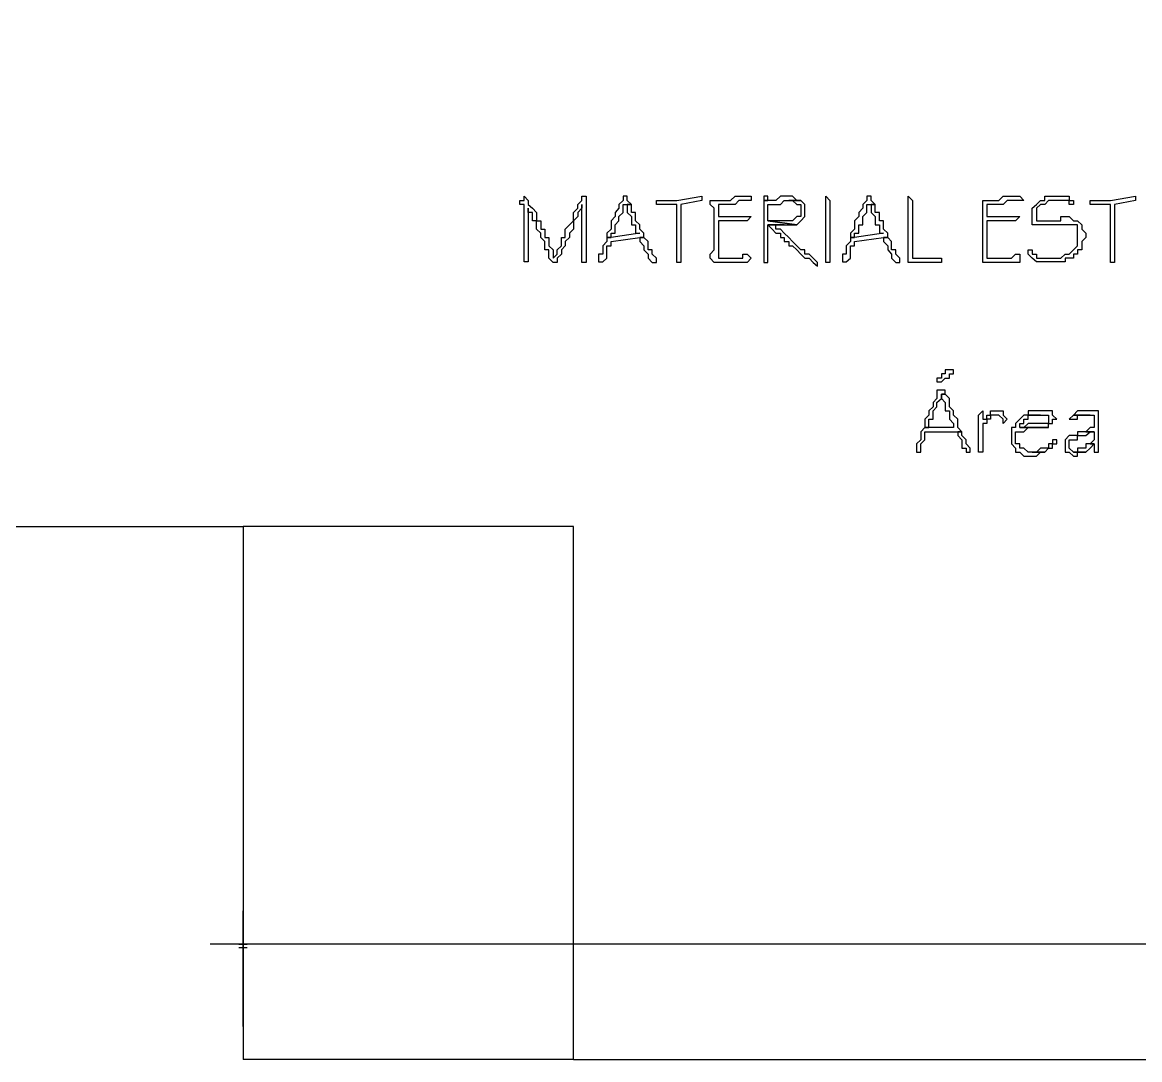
# Model space of a CAD drawing. Header units: millimetres. Extents: x -518.8 to -461.2, y 3.5 to 44.2.
# Drawn here: x -496.894 to -495.172, y 22.796 to 24.395 of the extents above; entities that cross this region are included whole.
import ezdxf

# ---------------------------------------------------------------- set-up
doc = ezdxf.new("R2010")
doc.units = ezdxf.units.MM
doc.header["$MEASUREMENT"] = 0
for name, color, linetype in [('10', 10, 'Continuous'), ('16', 16, 'Continuous'), ('5', 5, 'Continuous'), ('6', 6, 'Continuous'), ('MYSOLIDS', 7, 'Continuous')]:
    doc.layers.add(name, color=color, linetype=linetype)

msp = doc.modelspace()

# ---------------------------------------------------------------- linework, layer by layer
at = {"layer": '10'}
for points in [[(-496.0444, 22.7962), (-493.5677, 22.7962), (-493.5677, 24.3947)], [(-496.0444, 22.7962), (-496.5534, 22.7962)]]:
    msp.add_lwpolyline(points, dxfattribs=at)
at = {"layer": '16'}
for points in [[(-496.5534, 22.8473), (-496.5534, 23.0255)], [(-493.5166, 22.9744), (-496.6045, 22.9744)], [(-496.5602, 22.9744), (-496.5534, 22.9744)], [(-496.5534, 22.9812), (-496.5534, 22.9744), (-496.5534, 22.9812)], [(-496.5534, 22.9744), (-496.5474, 22.9744)], [(-496.5474, 22.9684), (-496.5534, 22.9684), (-496.5534, 22.9684), (-496.5534, 22.9684), (-496.5534, 22.9684), (-496.5602, 22.9684)]]:
    msp.add_lwpolyline(points, dxfattribs=at)
at = {"layer": '5'}
for points in [[(-496.9925, 23.618), (-496.5534, 23.618)], [(-496.5534, 23.618), (-496.5534, 22.7962)]]:
    msp.add_lwpolyline(points, dxfattribs=at)
at = {"layer": '6'}
for points in [[(-496.0444, 23.618), (-496.5534, 23.618)], [(-496.0444, 22.7962), (-496.0444, 23.618)]]:
    msp.add_lwpolyline(points, dxfattribs=at)
at = {"layer": 'MYSOLIDS'}
for points in [[(-496.1143, 24.1082), (-496.1143, 24.1082), (-496.1143, 24.1015), (-496.1143, 24.0954), (-496.1143, 24.0887), (-496.1143, 24.0887), (-496.1143, 24.0827), (-496.1143, 24.0827), (-496.1143, 24.0759), (-496.1143, 24.0699), (-496.1143, 24.0631), (-496.1143, 24.0631), (-496.1143, 24.0571), (-496.1143, 24.0571), (-496.1143, 24.0503), (-496.1143, 24.0443), (-496.1143, 24.0375), (-496.1143, 24.0375), (-496.1143, 24.0315), (-496.1143, 24.0255), (-496.1143, 24.0255), (-496.1143, 24.0255), (-496.1203, 24.0255), (-496.1203, 24.0255), (-496.1203, 24.0255), (-496.1203, 24.0255), (-496.1203, 24.0315), (-496.1203, 24.0315), (-496.1203, 24.0315), (-496.1203, 24.0315), (-496.1203, 24.0375), (-496.1203, 24.0375), (-496.1203, 24.0443), (-496.1203, 24.0503), (-496.1203, 24.0571), (-496.1203, 24.0571), (-496.1203, 24.0631), (-496.1203, 24.0699), (-496.1203, 24.0759), (-496.1203, 24.0827), (-496.1203, 24.0827), (-496.1203, 24.0887), (-496.1203, 24.0954), (-496.1203, 24.0954), (-496.1203, 24.1015), (-496.1203, 24.1082), (-496.1203, 24.1142), (-496.1203, 24.1142), (-496.1271, 24.1142), (-496.1271, 24.1203), (-496.1271, 24.1203), (-496.1203, 24.1203), (-496.1203, 24.1203), (-496.1203, 24.127), (-496.1203, 24.127), (-496.1143, 24.1203), (-496.1143, 24.1203), (-496.1143, 24.1142), (-496.1075, 24.1082), (-496.1075, 24.1082), (-496.1075, 24.1082), (-496.1015, 24.1015), (-496.1015, 24.1015), (-496.1015, 24.0954), (-496.1015, 24.0887), (-496.0948, 24.0887), (-496.0948, 24.0827), (-496.0948, 24.0759), (-496.0887, 24.0759), (-496.0887, 24.0699), (-496.0887, 24.0631), (-496.0827, 24.0631), (-496.0827, 24.0571), (-496.0827, 24.0503), (-496.0827, 24.0503), (-496.076, 24.0443), (-496.076, 24.0375), (-496.076, 24.0315), (-496.076, 24.0315), (-496.0699, 24.0375), (-496.0699, 24.0375), (-496.0699, 24.0443), (-496.0699, 24.0443), (-496.0632, 24.0503), (-496.0632, 24.0503), (-496.0632, 24.0571), (-496.0632, 24.0631), (-496.0572, 24.0631), (-496.0572, 24.0699), (-496.0572, 24.0759), (-496.0504, 24.0827), (-496.0504, 24.0827), (-496.0444, 24.0887), (-496.0444, 24.0954), (-496.0444, 24.1015), (-496.0376, 24.1082), (-496.0376, 24.1082), (-496.0376, 24.1142), (-496.0376, 24.1142), (-496.0316, 24.1203), (-496.0316, 24.1203), (-496.0316, 24.1203), (-496.0316, 24.127), (-496.0316, 24.127), (-496.0248, 24.127), (-496.0248, 24.127), (-496.0248, 24.1203), (-496.0248, 24.1203), (-496.0248, 24.0315), (-496.0248, 24.0248), (-496.0248, 24.0248), (-496.0248, 24.0248), (-496.0248, 24.0248), (-496.0316, 24.0248), (-496.0316, 24.0248), (-496.0316, 24.0315), (-496.0316, 24.0315), (-496.0316, 24.1142), (-496.0316, 24.1082), (-496.0376, 24.1015), (-496.0376, 24.0954), (-496.0444, 24.0887), (-496.0444, 24.0827), (-496.0444, 24.0759), (-496.0504, 24.0699), (-496.0504, 24.0699), (-496.0504, 24.0631), (-496.0572, 24.0571), (-496.0572, 24.0571), (-496.0572, 24.0503), (-496.0572, 24.0503), (-496.0632, 24.0443), (-496.0632, 24.0443), (-496.0632, 24.0375), (-496.0632, 24.0375), (-496.0699, 24.0315), (-496.0699, 24.0248), (-496.0699, 24.0248), (-496.076, 24.0248), (-496.076, 24.0248), (-496.076, 24.0248), (-496.076, 24.0248), (-496.0827, 24.0315), (-496.0827, 24.0315), (-496.0827, 24.0375), (-496.0827, 24.0375), (-496.0827, 24.0443), (-496.0887, 24.0443), (-496.0887, 24.0503), (-496.0887, 24.0571), (-496.0948, 24.0631), (-496.0948, 24.0631), (-496.0948, 24.0699), (-496.1015, 24.0759), (-496.1015, 24.0827), (-496.1015, 24.0827), (-496.1015, 24.0887), (-496.1075, 24.0887), (-496.1075, 24.0954), (-496.1075, 24.1015), (-496.1143, 24.1015), (-496.1143, 24.1082), (-496.1143, 24.1082), (-496.1143, 24.1082), (-496.1143, 24.1082), (-496.1143, 24.1082), (-496.1143, 24.1082)], [(-495.9549, 24.1142), (-495.9617, 24.1142), (-495.9617, 24.1142), (-495.9617, 24.1082), (-495.9617, 24.1082), (-495.9617, 24.1015), (-495.9549, 24.0954), (-495.9549, 24.0887), (-495.9549, 24.0887), (-495.9549, 24.0827), (-495.9489, 24.0827), (-495.9489, 24.0759), (-495.9489, 24.0699), (-495.9421, 24.0699), (-495.9865, 24.0631), (-495.9933, 24.0631), (-495.9933, 24.0571), (-495.9933, 24.0571), (-495.9993, 24.0503), (-495.9993, 24.0443), (-495.9993, 24.0443), (-495.9993, 24.0375), (-496.006, 24.0375), (-496.006, 24.0315), (-496.006, 24.0315), (-496.006, 24.0255), (-495.9993, 24.0255), (-495.9993, 24.0255), (-495.9993, 24.0255), (-495.9933, 24.0315), (-495.9933, 24.0375), (-495.9933, 24.0375), (-495.9933, 24.0443), (-495.9933, 24.0503), (-495.9865, 24.0503), (-495.9865, 24.0571), (-495.9421, 24.0631), (-495.9361, 24.0631), (-495.9361, 24.0631), (-495.9361, 24.0699), (-495.9421, 24.0759), (-495.9421, 24.0759), (-495.9421, 24.0827), (-495.9489, 24.0887), (-495.9489, 24.0887), (-495.9489, 24.0954), (-495.9489, 24.0954), (-495.9489, 24.1015), (-495.9549, 24.1015), (-495.9549, 24.1082), (-495.9549, 24.1082), (-495.9549, 24.1142), (-495.9549, 24.1142), (-495.9549, 24.1142)], [(-495.9677, 24.127), (-495.9677, 24.127), (-495.9677, 24.127), (-495.9677, 24.1203), (-495.9677, 24.1203), (-495.9745, 24.1142), (-495.9745, 24.1142), (-495.9745, 24.1082), (-495.9805, 24.1015), (-495.9805, 24.0954), (-495.9865, 24.0887), (-495.9865, 24.0827), (-495.9865, 24.0827), (-495.9865, 24.0759), (-495.9865, 24.0759), (-495.9933, 24.0699), (-495.9933, 24.0631), (-495.9865, 24.0631), (-495.9865, 24.0699), (-495.9805, 24.0699), (-495.9805, 24.0759), (-495.9805, 24.0827), (-495.9805, 24.0827), (-495.9745, 24.0887), (-495.9745, 24.0887), (-495.9745, 24.0954), (-495.9745, 24.0954), (-495.9677, 24.1015), (-495.9677, 24.1082), (-495.9677, 24.1142), (-495.9617, 24.1142), (-495.9549, 24.1142), (-495.9617, 24.1203), (-495.9617, 24.127), (-495.9677, 24.127), (-495.9677, 24.127)], [(-495.8466, 24.127), (-495.8466, 24.127), (-495.8466, 24.127), (-495.8466, 24.127), (-495.8466, 24.1203), (-495.8466, 24.1203), (-495.8466, 24.1203), (-495.8466, 24.1203), (-495.8466, 24.1203), (-495.8466, 24.1203), (-495.879, 24.1142), (-495.879, 24.0315), (-495.879, 24.0248), (-495.879, 24.0248), (-495.885, 24.0248), (-495.885, 24.0248), (-495.885, 24.0248), (-495.885, 24.0248), (-495.885, 24.0315), (-495.885, 24.0315), (-495.885, 24.1142), (-495.891, 24.1142), (-495.8978, 24.1142), (-495.9038, 24.1142), (-495.9105, 24.1142), (-495.9105, 24.1142), (-495.9105, 24.1142), (-495.9105, 24.1142), (-495.9166, 24.1142), (-495.9166, 24.1142), (-495.9166, 24.1203), (-495.9166, 24.1203), (-495.9166, 24.1203), (-495.9166, 24.1203), (-495.9166, 24.1203), (-495.9166, 24.1203), (-495.9105, 24.1203), (-495.9038, 24.1203), (-495.9038, 24.1203), (-495.8978, 24.1203), (-495.891, 24.1203), (-495.885, 24.1203), (-495.885, 24.1203), (-495.8466, 24.127), (-495.8466, 24.127), (-495.8466, 24.127)], [(-495.8211, 24.0954), (-495.7767, 24.0954), (-495.7767, 24.0954), (-495.7767, 24.0954), (-495.7767, 24.0954), (-495.7707, 24.0954), (-495.7707, 24.0954), (-495.7707, 24.0954), (-495.7707, 24.0954), (-495.7767, 24.0887), (-495.7767, 24.0887), (-495.8211, 24.0887), (-495.8211, 24.0827), (-495.8211, 24.0827), (-495.8211, 24.0827), (-495.8211, 24.0827), (-495.8211, 24.0759), (-495.8211, 24.0699), (-495.8211, 24.0699), (-495.8211, 24.0631), (-495.8211, 24.0631), (-495.8211, 24.0571), (-495.8211, 24.0503), (-495.8211, 24.0503), (-495.8211, 24.0443), (-495.8211, 24.0375), (-495.8211, 24.0315), (-495.8211, 24.0315), (-495.8211, 24.0315), (-495.8151, 24.0315), (-495.8083, 24.0315), (-495.8023, 24.0315), (-495.8023, 24.0315), (-495.7955, 24.0315), (-495.7955, 24.0315), (-495.7895, 24.0315), (-495.7835, 24.0315), (-495.7835, 24.0375), (-495.7767, 24.0375), (-495.7767, 24.0375), (-495.7707, 24.0315), (-495.7707, 24.0315), (-495.7707, 24.0315), (-495.7707, 24.0315), (-495.7707, 24.0315), (-495.7767, 24.0248), (-495.7835, 24.0248), (-495.7835, 24.0248), (-495.7895, 24.0248), (-495.7895, 24.0248), (-495.7955, 24.0248), (-495.8023, 24.0248), (-495.8083, 24.0248), (-495.8083, 24.0248), (-495.8151, 24.0248), (-495.8211, 24.0248), (-495.8211, 24.0248), (-495.8278, 24.0248), (-495.8278, 24.0248), (-495.8278, 24.0248), (-495.8278, 24.0248), (-495.8339, 24.0315), (-495.8339, 24.0315), (-495.8339, 24.0315), (-495.8339, 24.0375), (-495.8339, 24.0375), (-495.8278, 24.0443), (-495.8278, 24.0503), (-495.8278, 24.0571), (-495.8278, 24.0571), (-495.8278, 24.0631), (-495.8278, 24.0699), (-495.8278, 24.0759), (-495.8278, 24.0759), (-495.8278, 24.0827), (-495.8278, 24.0827), (-495.8278, 24.0887), (-495.8278, 24.0954), (-495.8278, 24.1015), (-495.8278, 24.1015), (-495.8278, 24.1082), (-495.8339, 24.1142), (-495.8339, 24.1142), (-495.8339, 24.1203), (-495.8339, 24.1203), (-495.8278, 24.1203), (-495.8278, 24.1203), (-495.8278, 24.1203), (-495.8278, 24.1203), (-495.8211, 24.1203), (-495.8151, 24.1203), (-495.8083, 24.1203), (-495.8083, 24.1203), (-495.8083, 24.1203), (-495.8023, 24.1203), (-495.7955, 24.127), (-495.7955, 24.127), (-495.7895, 24.127), (-495.7835, 24.127), (-495.7767, 24.127), (-495.7767, 24.127), (-495.7707, 24.127), (-495.7707, 24.127), (-495.7707, 24.127), (-495.7707, 24.127), (-495.7707, 24.1203), (-495.7707, 24.1203), (-495.7707, 24.1203), (-495.7707, 24.1203), (-495.7767, 24.1203), (-495.7767, 24.1203), (-495.7835, 24.1203), (-495.7895, 24.1203), (-495.7955, 24.1142), (-495.8023, 24.1142), (-495.8083, 24.1142), (-495.8151, 24.1142), (-495.8151, 24.1142), (-495.8211, 24.1142), (-495.8211, 24.1142), (-495.8211, 24.1142), (-495.8211, 24.1082), (-495.8211, 24.1082), (-495.8211, 24.1015), (-495.8211, 24.0954), (-495.8211, 24.0954), (-495.8211, 24.0954), (-495.8211, 24.0954), (-495.8211, 24.0954)], [(-495.7128, 24.127), (-495.7128, 24.127), (-495.7128, 24.127), (-495.7196, 24.127), (-495.7256, 24.127), (-495.7256, 24.127), (-495.7324, 24.1203), (-495.7324, 24.1203), (-495.7384, 24.1203), (-495.7451, 24.1203), (-495.7511, 24.1203), (-495.7511, 24.0315), (-495.7511, 24.0248), (-495.7451, 24.0248), (-495.7451, 24.0248), (-495.7451, 24.0315), (-495.7451, 24.0315), (-495.7451, 24.0827), (-495.7196, 24.0827), (-495.7196, 24.0827), (-495.7128, 24.0827), (-495.7068, 24.0827), (-495.7, 24.0827), (-495.7, 24.0827), (-495.7451, 24.0887), (-495.7451, 24.1142), (-495.7451, 24.1142), (-495.7384, 24.1142), (-495.7324, 24.1142), (-495.7256, 24.1142), (-495.7256, 24.1142), (-495.7196, 24.1203), (-495.7128, 24.1203), (-495.7128, 24.1203), (-495.694, 24.1203), (-495.694, 24.1203), (-495.694, 24.1203), (-495.7, 24.1203), (-495.7068, 24.127), (-495.7128, 24.127), (-495.7128, 24.127)], [(-495.7451, 24.127), (-495.7511, 24.127), (-495.7511, 24.1203), (-495.7451, 24.1203), (-495.7451, 24.127), (-495.7451, 24.127), (-495.7451, 24.127)], [(-495.694, 24.1203), (-495.7128, 24.1203), (-495.7128, 24.1203), (-495.7068, 24.1203), (-495.7, 24.1142), (-495.694, 24.1142), (-495.694, 24.1142), (-495.694, 24.1082), (-495.694, 24.1082), (-495.694, 24.1015), (-495.694, 24.1015), (-495.694, 24.0954), (-495.7, 24.0954), (-495.7068, 24.0887), (-495.7068, 24.0887), (-495.7068, 24.0887), (-495.7128, 24.0887), (-495.7196, 24.0887), (-495.7196, 24.0887), (-495.7256, 24.0887), (-495.7324, 24.0887), (-495.7384, 24.0887), (-495.7451, 24.0887), (-495.7, 24.0827), (-495.694, 24.0887), (-495.694, 24.0887), (-495.694, 24.0887), (-495.688, 24.0954), (-495.688, 24.0954), (-495.688, 24.1015), (-495.688, 24.1082), (-495.688, 24.1082), (-495.688, 24.1142), (-495.688, 24.1142), (-495.694, 24.1203), (-495.694, 24.1203)], [(-495.6496, 24.0631), (-495.6496, 24.0631), (-495.6496, 24.0571), (-495.6496, 24.0503), (-495.6496, 24.0503), (-495.6496, 24.0443), (-495.6496, 24.0375), (-495.6496, 24.0315), (-495.6496, 24.0315), (-495.6496, 24.0315), (-495.6496, 24.0248), (-495.6496, 24.0248), (-495.6557, 24.0248), (-495.6557, 24.0248), (-495.6557, 24.0248), (-495.6557, 24.0248), (-495.6557, 24.0315), (-495.6557, 24.0315), (-495.6557, 24.0315), (-495.6557, 24.0315), (-495.6557, 24.0315), (-495.6557, 24.0375), (-495.6557, 24.0443), (-495.6557, 24.0443), (-495.6557, 24.0503), (-495.6557, 24.0571), (-495.6557, 24.0631), (-495.6557, 24.0631), (-495.6557, 24.0699), (-495.6557, 24.0759), (-495.6557, 24.0827), (-495.6557, 24.0827), (-495.6557, 24.0887), (-495.6557, 24.0954), (-495.6557, 24.1015), (-495.6557, 24.1015), (-495.6557, 24.1082), (-495.6557, 24.1142), (-495.6557, 24.1142), (-495.6557, 24.1203), (-495.6557, 24.1203), (-495.6557, 24.1203), (-495.6557, 24.1203), (-495.6557, 24.1203), (-495.6557, 24.127), (-495.6557, 24.127), (-495.6496, 24.1203), (-495.6496, 24.1203), (-495.6496, 24.1203), (-495.6496, 24.1203), (-495.6496, 24.1142), (-495.6496, 24.1142), (-495.6496, 24.1142), (-495.6496, 24.1082), (-495.6496, 24.1015), (-495.6496, 24.0954), (-495.6496, 24.0954), (-495.6496, 24.0887), (-495.6496, 24.0827), (-495.6496, 24.0759), (-495.6496, 24.0759), (-495.6496, 24.0699), (-495.6496, 24.0631), (-495.6496, 24.0631), (-495.6496, 24.0631), (-495.6496, 24.0631)], [(-495.5797, 24.1142), (-495.5857, 24.1142), (-495.5857, 24.1142), (-495.5857, 24.1082), (-495.5857, 24.1082), (-495.5857, 24.1015), (-495.5797, 24.0954), (-495.5797, 24.0887), (-495.5797, 24.0887), (-495.5797, 24.0827), (-495.573, 24.0827), (-495.573, 24.0759), (-495.573, 24.0699), (-495.5669, 24.0699), (-495.6113, 24.0631), (-495.6173, 24.0631), (-495.6173, 24.0571), (-495.6173, 24.0571), (-495.6241, 24.0503), (-495.6241, 24.0443), (-495.6241, 24.0443), (-495.6241, 24.0375), (-495.6301, 24.0375), (-495.6301, 24.0315), (-495.6301, 24.0315), (-495.6301, 24.0255), (-495.6241, 24.0255), (-495.6241, 24.0255), (-495.6241, 24.0255), (-495.6173, 24.0315), (-495.6173, 24.0375), (-495.6173, 24.0375), (-495.6173, 24.0443), (-495.6173, 24.0503), (-495.6113, 24.0503), (-495.6113, 24.0571), (-495.5669, 24.0631), (-495.5602, 24.0631), (-495.5602, 24.0631), (-495.5602, 24.0699), (-495.5669, 24.0759), (-495.5669, 24.0759), (-495.5669, 24.0827), (-495.5669, 24.0887), (-495.573, 24.0887), (-495.573, 24.0954), (-495.573, 24.0954), (-495.573, 24.1015), (-495.5797, 24.1015), (-495.5797, 24.1082), (-495.5797, 24.1082), (-495.5797, 24.1142), (-495.5797, 24.1142), (-495.5797, 24.1142)], [(-495.5857, 24.127), (-495.5925, 24.127), (-495.5925, 24.127), (-495.5925, 24.1203), (-495.5925, 24.1203), (-495.5985, 24.1142), (-495.5985, 24.1142), (-495.5985, 24.1082), (-495.6045, 24.1015), (-495.6045, 24.0954), (-495.6113, 24.0887), (-495.6113, 24.0827), (-495.6113, 24.0827), (-495.6113, 24.0759), (-495.6113, 24.0759), (-495.6173, 24.0699), (-495.6173, 24.0631), (-495.6113, 24.0631), (-495.6113, 24.0699), (-495.6045, 24.0699), (-495.6045, 24.0759), (-495.6045, 24.0827), (-495.5985, 24.0827), (-495.5985, 24.0887), (-495.5985, 24.0887), (-495.5985, 24.0954), (-495.5985, 24.0954), (-495.5925, 24.1015), (-495.5925, 24.1082), (-495.5925, 24.1142), (-495.5857, 24.1142), (-495.5797, 24.1142), (-495.5857, 24.1203), (-495.5857, 24.127), (-495.5857, 24.127), (-495.5857, 24.127)], [(-495.5218, 24.0315), (-495.5158, 24.0315), (-495.509, 24.0315), (-495.509, 24.0315), (-495.503, 24.0315), (-495.497, 24.0315), (-495.497, 24.0315), (-495.4902, 24.0315), (-495.4842, 24.0315), (-495.4842, 24.0315), (-495.4775, 24.0315), (-495.4775, 24.0315), (-495.4775, 24.0315), (-495.4775, 24.0315), (-495.4775, 24.0315), (-495.4775, 24.0248), (-495.4842, 24.0248), (-495.4842, 24.0248), (-495.4902, 24.0248), (-495.4902, 24.0248), (-495.497, 24.0248), (-495.497, 24.0248), (-495.503, 24.0248), (-495.509, 24.0248), (-495.5158, 24.0248), (-495.5158, 24.0248), (-495.5218, 24.0248), (-495.5218, 24.0248), (-495.5218, 24.0248), (-495.5286, 24.0248), (-495.5286, 24.0248), (-495.5286, 24.0315), (-495.5286, 24.0315), (-495.5286, 24.0315), (-495.5286, 24.0315), (-495.5286, 24.0375), (-495.5286, 24.0443), (-495.5286, 24.0503), (-495.5286, 24.0503), (-495.5286, 24.0571), (-495.5286, 24.0631), (-495.5286, 24.0631), (-495.5286, 24.0699), (-495.5286, 24.0759), (-495.5286, 24.0827), (-495.5286, 24.0827), (-495.5286, 24.0887), (-495.5286, 24.0887), (-495.5286, 24.0954), (-495.5286, 24.1015), (-495.5286, 24.1082), (-495.5286, 24.1082), (-495.5286, 24.1142), (-495.5286, 24.1203), (-495.5286, 24.1203), (-495.5286, 24.1203), (-495.5286, 24.1203), (-495.5286, 24.127), (-495.5286, 24.127), (-495.5218, 24.1203), (-495.5218, 24.1203), (-495.5218, 24.1203), (-495.5218, 24.1203), (-495.5218, 24.1203), (-495.5218, 24.1142), (-495.5218, 24.1082), (-495.5218, 24.1015), (-495.5218, 24.1015), (-495.5218, 24.0954), (-495.5218, 24.0887), (-495.5218, 24.0887), (-495.5218, 24.0827), (-495.5218, 24.0759), (-495.5218, 24.0699), (-495.5218, 24.0699), (-495.5218, 24.0631), (-495.5218, 24.0631), (-495.5218, 24.0571), (-495.5218, 24.0503), (-495.5218, 24.0503), (-495.5218, 24.0443), (-495.5218, 24.0443), (-495.5218, 24.0375), (-495.5218, 24.0315), (-495.5218, 24.0315), (-495.5218, 24.0315), (-495.5218, 24.0315), (-495.5218, 24.0315)], [(-495.4075, 24.0954), (-495.3632, 24.0954), (-495.3632, 24.0954), (-495.3564, 24.0954), (-495.3564, 24.0954), (-495.3564, 24.0954), (-495.3564, 24.0954), (-495.3564, 24.0954), (-495.3564, 24.0954), (-495.3632, 24.0887), (-495.3632, 24.0887), (-495.4075, 24.0887), (-495.4075, 24.0827), (-495.4075, 24.0827), (-495.4075, 24.0827), (-495.4075, 24.0827), (-495.4075, 24.0759), (-495.4075, 24.0699), (-495.4075, 24.0699), (-495.4075, 24.0631), (-495.4075, 24.0631), (-495.4075, 24.0571), (-495.4075, 24.0503), (-495.4075, 24.0503), (-495.4075, 24.0443), (-495.4075, 24.0375), (-495.4075, 24.0315), (-495.4075, 24.0315), (-495.4015, 24.0315), (-495.4015, 24.0315), (-495.3948, 24.0315), (-495.3887, 24.0315), (-495.382, 24.0315), (-495.382, 24.0315), (-495.382, 24.0315), (-495.376, 24.0315), (-495.3692, 24.0315), (-495.3632, 24.0375), (-495.3632, 24.0375), (-495.3564, 24.0375), (-495.3564, 24.0315), (-495.3564, 24.0315), (-495.3564, 24.0315), (-495.3564, 24.0315), (-495.3564, 24.0315), (-495.3564, 24.0248), (-495.3632, 24.0248), (-495.3692, 24.0248), (-495.3692, 24.0248), (-495.376, 24.0248), (-495.382, 24.0248), (-495.382, 24.0248), (-495.3887, 24.0248), (-495.3948, 24.0248), (-495.4015, 24.0248), (-495.4015, 24.0248), (-495.4075, 24.0248), (-495.4075, 24.0248), (-495.4136, 24.0248), (-495.4136, 24.0248), (-495.4136, 24.0248), (-495.4136, 24.0315), (-495.4136, 24.0315), (-495.4136, 24.0315), (-495.4136, 24.0375), (-495.4136, 24.0375), (-495.4136, 24.0443), (-495.4136, 24.0503), (-495.4136, 24.0571), (-495.4136, 24.0571), (-495.4136, 24.0631), (-495.4136, 24.0699), (-495.4136, 24.0759), (-495.4136, 24.0759), (-495.4136, 24.0827), (-495.4136, 24.0827), (-495.4136, 24.0887), (-495.4136, 24.0954), (-495.4136, 24.1015), (-495.4136, 24.1015), (-495.4136, 24.1082), (-495.4136, 24.1142), (-495.4136, 24.1142), (-495.4136, 24.1203), (-495.4136, 24.1203), (-495.4136, 24.1203), (-495.4136, 24.1203), (-495.4075, 24.1203), (-495.4075, 24.1203), (-495.4015, 24.1203), (-495.4015, 24.1203), (-495.3948, 24.1203), (-495.3948, 24.1203), (-495.3887, 24.1203), (-495.3887, 24.1203), (-495.382, 24.127), (-495.376, 24.127), (-495.376, 24.127), (-495.3692, 24.127), (-495.3632, 24.127), (-495.3632, 24.127), (-495.3564, 24.127), (-495.3564, 24.127), (-495.3564, 24.127), (-495.3564, 24.127), (-495.3504, 24.1203), (-495.3504, 24.1203), (-495.3564, 24.1203), (-495.3564, 24.1203), (-495.3564, 24.1203), (-495.3632, 24.1203), (-495.3692, 24.1203), (-495.376, 24.1203), (-495.382, 24.1142), (-495.3887, 24.1142), (-495.3887, 24.1142), (-495.3948, 24.1142), (-495.4015, 24.1142), (-495.4075, 24.1142), (-495.4075, 24.1142), (-495.4075, 24.1142), (-495.4075, 24.1082), (-495.4075, 24.1082), (-495.4075, 24.1015), (-495.4075, 24.0954), (-495.4075, 24.0954), (-495.4075, 24.0954), (-495.4075, 24.0954), (-495.4075, 24.0954)], [(-495.2737, 24.1142), (-495.2805, 24.1142), (-495.2805, 24.1142), (-495.2805, 24.1142), (-495.2805, 24.1142), (-495.2805, 24.1203), (-495.2865, 24.1203), (-495.2933, 24.1203), (-495.2933, 24.1203), (-495.2933, 24.1203), (-495.2993, 24.1203), (-495.306, 24.1203), (-495.3121, 24.1203), (-495.3121, 24.1203), (-495.3181, 24.1142), (-495.3248, 24.1142), (-495.3248, 24.1142), (-495.3308, 24.1082), (-495.3308, 24.1015), (-495.3308, 24.1015), (-495.3308, 24.1015), (-495.3308, 24.0954), (-495.3308, 24.0887), (-495.3248, 24.0887), (-495.3181, 24.0887), (-495.3181, 24.0887), (-495.3181, 24.0887), (-495.3121, 24.0887), (-495.306, 24.0887), (-495.2993, 24.0887), (-495.2993, 24.0887), (-495.2933, 24.0887), (-495.2933, 24.0954), (-495.2865, 24.0954), (-495.2805, 24.0954), (-495.2805, 24.0954), (-495.2737, 24.0887), (-495.2677, 24.0887), (-495.2677, 24.0887), (-495.2677, 24.0887), (-495.2609, 24.0827), (-495.2609, 24.0759), (-495.2609, 24.0759), (-495.2549, 24.0699), (-495.2549, 24.0699), (-495.2549, 24.0631), (-495.2609, 24.0571), (-495.2609, 24.0503), (-495.2609, 24.0503), (-495.2609, 24.0443), (-495.2677, 24.0443), (-495.2677, 24.0375), (-495.2737, 24.0375), (-495.2737, 24.0375), (-495.2737, 24.0315), (-495.2805, 24.0315), (-495.2865, 24.0315), (-495.2865, 24.0255), (-495.2933, 24.0255), (-495.2993, 24.0255), (-495.2993, 24.0255), (-495.306, 24.0255), (-495.3121, 24.0255), (-495.3121, 24.0255), (-495.3181, 24.0255), (-495.3248, 24.0255), (-495.3308, 24.0255), (-495.3308, 24.0255), (-495.3376, 24.0315), (-495.3376, 24.0315), (-495.3436, 24.0375), (-495.3436, 24.0375), (-495.3436, 24.0375), (-495.3436, 24.0443), (-495.3436, 24.0443), (-495.3376, 24.0443), (-495.3376, 24.0443), (-495.3376, 24.0443), (-495.3376, 24.0443), (-495.3376, 24.0375), (-495.3376, 24.0375), (-495.3308, 24.0375), (-495.3308, 24.0315), (-495.3248, 24.0315), (-495.3248, 24.0315), (-495.3181, 24.0315), (-495.3121, 24.0315), (-495.306, 24.0315), (-495.306, 24.0315), (-495.2993, 24.0315), (-495.2933, 24.0315), (-495.2933, 24.0315), (-495.2865, 24.0375), (-495.2805, 24.0375), (-495.2805, 24.0375), (-495.2805, 24.0375), (-495.2737, 24.0443), (-495.2737, 24.0443), (-495.2677, 24.0503), (-495.2677, 24.0571), (-495.2677, 24.0571), (-495.2677, 24.0631), (-495.2677, 24.0631), (-495.2677, 24.0699), (-495.2677, 24.0759), (-495.2677, 24.0827), (-495.2677, 24.0827), (-495.2737, 24.0827), (-495.2805, 24.0827), (-495.2805, 24.0827), (-495.2865, 24.0827), (-495.2865, 24.0827), (-495.2933, 24.0827), (-495.2993, 24.0827), (-495.2993, 24.0827), (-495.306, 24.0827), (-495.3121, 24.0827), (-495.3181, 24.0827), (-495.3181, 24.0827), (-495.3248, 24.0827), (-495.3308, 24.0827), (-495.3308, 24.0827), (-495.3376, 24.0827), (-495.3376, 24.0887), (-495.3376, 24.0954), (-495.3376, 24.0954), (-495.3376, 24.0954), (-495.3376, 24.1015), (-495.3376, 24.1082), (-495.3376, 24.1082), (-495.3308, 24.1142), (-495.3308, 24.1142), (-495.3248, 24.1203), (-495.3248, 24.1203), (-495.3181, 24.1203), (-495.3181, 24.127), (-495.3121, 24.127), (-495.306, 24.127), (-495.2993, 24.127), (-495.2993, 24.127), (-495.2933, 24.127), (-495.2933, 24.127), (-495.2865, 24.127), (-495.2805, 24.127), (-495.2805, 24.1203), (-495.2737, 24.1203), (-495.2737, 24.1142), (-495.2737, 24.1142), (-495.2737, 24.1142), (-495.2737, 24.1142), (-495.2737, 24.1142), (-495.2737, 24.1142), (-495.2737, 24.1142), (-495.2737, 24.1142), (-495.2737, 24.1142)], [(-495.1782, 24.127), (-495.1782, 24.127), (-495.1782, 24.127), (-495.1782, 24.127), (-495.1782, 24.1203), (-495.1782, 24.1203), (-495.1782, 24.1203), (-495.1782, 24.1203), (-495.1782, 24.1203), (-495.1782, 24.1203), (-495.2105, 24.1142), (-495.2105, 24.0315), (-495.2105, 24.0248), (-495.2105, 24.0248), (-495.2166, 24.0248), (-495.2166, 24.0248), (-495.2166, 24.0248), (-495.2166, 24.0248), (-495.2166, 24.0315), (-495.2166, 24.0315), (-495.2166, 24.1142), (-495.2226, 24.1142), (-495.2293, 24.1142), (-495.2354, 24.1142), (-495.2421, 24.1142), (-495.2421, 24.1142), (-495.2421, 24.1142), (-495.2421, 24.1142), (-495.2481, 24.1142), (-495.2481, 24.1142), (-495.2481, 24.1203), (-495.2481, 24.1203), (-495.2481, 24.1203), (-495.2481, 24.1203), (-495.2481, 24.1203), (-495.2481, 24.1203), (-495.2421, 24.1203), (-495.2354, 24.1203), (-495.2354, 24.1203), (-495.2293, 24.1203), (-495.2226, 24.1203), (-495.2166, 24.1203), (-495.2166, 24.1203), (-495.1782, 24.127), (-495.1782, 24.127), (-495.1782, 24.127)], [(-495.7196, 24.0827), (-495.7451, 24.0827), (-495.7384, 24.0759), (-495.7384, 24.0759), (-495.7324, 24.0699), (-495.7256, 24.0699), (-495.7256, 24.0631), (-495.7196, 24.0631), (-495.7196, 24.0571), (-495.7128, 24.0571), (-495.7128, 24.0503), (-495.7068, 24.0503), (-495.7, 24.0443), (-495.7, 24.0443), (-495.694, 24.0375), (-495.694, 24.0375), (-495.694, 24.0375), (-495.688, 24.0315), (-495.6812, 24.0315), (-495.6752, 24.0248), (-495.6752, 24.0248), (-495.6752, 24.0248), (-495.6684, 24.0188), (-495.6684, 24.0248), (-495.6684, 24.0248), (-495.6684, 24.0248), (-495.6684, 24.0248), (-495.6752, 24.0315), (-495.6752, 24.0315), (-495.6812, 24.0375), (-495.6812, 24.0375), (-495.6812, 24.0375), (-495.688, 24.0375), (-495.688, 24.0443), (-495.694, 24.0443), (-495.7, 24.0503), (-495.7, 24.0503), (-495.7068, 24.0571), (-495.7068, 24.0571), (-495.7128, 24.0631), (-495.7128, 24.0631), (-495.7196, 24.0699), (-495.7196, 24.0699), (-495.7256, 24.0759), (-495.7324, 24.0759), (-495.7324, 24.0827), (-495.7324, 24.0827), (-495.7256, 24.0827), (-495.7196, 24.0827), (-495.7196, 24.0827)], [(-495.9361, 24.0631), (-495.9421, 24.0631), (-495.9421, 24.0571), (-495.9421, 24.0571), (-495.9361, 24.0503), (-495.9361, 24.0443), (-495.9361, 24.0443), (-495.9293, 24.0375), (-495.9293, 24.0315), (-495.9233, 24.0248), (-495.9233, 24.0248), (-495.9233, 24.0248), (-495.9166, 24.0248), (-495.9166, 24.0248), (-495.9166, 24.0315), (-495.9233, 24.0375), (-495.9233, 24.0443), (-495.9293, 24.0443), (-495.9293, 24.0503), (-495.9293, 24.0571), (-495.9361, 24.0631), (-495.9361, 24.0631)], [(-495.5602, 24.0631), (-495.5669, 24.0631), (-495.5669, 24.0571), (-495.5669, 24.0571), (-495.5602, 24.0503), (-495.5602, 24.0443), (-495.5602, 24.0443), (-495.5542, 24.0375), (-495.5542, 24.0315), (-495.5474, 24.0248), (-495.5474, 24.0248), (-495.5474, 24.0248), (-495.5414, 24.0248), (-495.5414, 24.0248), (-495.5414, 24.0315), (-495.5474, 24.0375), (-495.5474, 24.0443), (-495.5542, 24.0443), (-495.5542, 24.0503), (-495.5542, 24.0571), (-495.5602, 24.0631), (-495.5602, 24.0631)], [(-495.4587, 23.8594), (-495.4647, 23.8594), (-495.4647, 23.8594), (-495.4714, 23.8594), (-495.4714, 23.8533), (-495.4775, 23.8533), (-495.4775, 23.8466), (-495.4842, 23.8466), (-495.4842, 23.8466), (-495.4842, 23.8406), (-495.4842, 23.8406), (-495.4842, 23.8406), (-495.4842, 23.8406), (-495.4775, 23.8406), (-495.4775, 23.8406), (-495.4714, 23.8466), (-495.4714, 23.8466), (-495.4647, 23.8466), (-495.4647, 23.8533), (-495.4587, 23.8533), (-495.4587, 23.8533), (-495.4587, 23.8594), (-495.4587, 23.8594), (-495.4587, 23.8594), (-495.4587, 23.8594)], [(-495.4714, 23.8218), (-495.4775, 23.8218), (-495.4775, 23.815), (-495.4775, 23.815), (-495.4714, 23.809), (-495.4714, 23.8022), (-495.4714, 23.8022), (-495.4714, 23.7962), (-495.4647, 23.7962), (-495.4647, 23.7894), (-495.4647, 23.7834), (-495.4647, 23.7834), (-495.4587, 23.7766), (-495.4587, 23.7706), (-495.497, 23.7706), (-495.503, 23.7706), (-495.509, 23.7639), (-495.509, 23.7578), (-495.509, 23.7578), (-495.509, 23.7511), (-495.509, 23.7511), (-495.5158, 23.7451), (-495.5158, 23.7383), (-495.5158, 23.7383), (-495.5158, 23.7323), (-495.5158, 23.7323), (-495.5158, 23.7323), (-495.5158, 23.7323), (-495.509, 23.7323), (-495.509, 23.7383), (-495.509, 23.7451), (-495.509, 23.7451), (-495.503, 23.7511), (-495.503, 23.7511), (-495.503, 23.7578), (-495.503, 23.7639), (-495.4519, 23.7639), (-495.4459, 23.7639), (-495.4519, 23.7706), (-495.4519, 23.7766), (-495.4519, 23.7766), (-495.4519, 23.7834), (-495.4587, 23.7894), (-495.4587, 23.7894), (-495.4587, 23.7962), (-495.4587, 23.7962), (-495.4647, 23.8022), (-495.4647, 23.8022), (-495.4647, 23.809), (-495.4647, 23.809), (-495.4647, 23.815), (-495.4714, 23.8218), (-495.4714, 23.8218), (-495.4714, 23.8218)], [(-495.4775, 23.8278), (-495.4775, 23.8278), (-495.4775, 23.8278), (-495.4842, 23.8278), (-495.4842, 23.8278), (-495.4842, 23.8218), (-495.4842, 23.815), (-495.4902, 23.809), (-495.4902, 23.8022), (-495.497, 23.7962), (-495.497, 23.7894), (-495.497, 23.7894), (-495.497, 23.7894), (-495.503, 23.7834), (-495.503, 23.7766), (-495.503, 23.7706), (-495.503, 23.7706), (-495.497, 23.7706), (-495.497, 23.7706), (-495.497, 23.7766), (-495.497, 23.7834), (-495.4902, 23.7834), (-495.4902, 23.7894), (-495.4902, 23.7894), (-495.4902, 23.7962), (-495.4902, 23.7962), (-495.4842, 23.8022), (-495.4842, 23.809), (-495.4842, 23.809), (-495.4775, 23.815), (-495.4775, 23.8218), (-495.4714, 23.8218), (-495.4714, 23.8278), (-495.4775, 23.8278), (-495.4775, 23.8278), (-495.4775, 23.8278)], [(-495.4136, 23.7834), (-495.4075, 23.7834), (-495.4075, 23.7894), (-495.4015, 23.7894), (-495.4015, 23.7962), (-495.3948, 23.7962), (-495.3887, 23.7962), (-495.3887, 23.7962), (-495.382, 23.7962), (-495.382, 23.7962), (-495.382, 23.7894), (-495.376, 23.7834), (-495.376, 23.7834), (-495.382, 23.7766), (-495.382, 23.7766), (-495.382, 23.7766), (-495.382, 23.7766), (-495.382, 23.7766), (-495.382, 23.7766), (-495.382, 23.7834), (-495.382, 23.7834), (-495.382, 23.7834), (-495.382, 23.7834), (-495.382, 23.7834), (-495.382, 23.7834), (-495.3887, 23.7894), (-495.3887, 23.7894), (-495.3887, 23.7894), (-495.3887, 23.7894), (-495.3948, 23.7894), (-495.3948, 23.7894), (-495.4015, 23.7894), (-495.4015, 23.7834), (-495.4075, 23.7834), (-495.4075, 23.7766), (-495.4136, 23.7766), (-495.4136, 23.7766), (-495.4136, 23.7706), (-495.4136, 23.7639), (-495.4136, 23.7578), (-495.4136, 23.7578), (-495.4136, 23.7511), (-495.4136, 23.7511), (-495.4136, 23.7451), (-495.4136, 23.7383), (-495.4136, 23.7383), (-495.4136, 23.7383), (-495.4136, 23.7323), (-495.4136, 23.7323), (-495.4136, 23.7323), (-495.4136, 23.7323), (-495.4203, 23.7323), (-495.4203, 23.7323), (-495.4203, 23.7323), (-495.4203, 23.7323), (-495.4203, 23.7451), (-495.4203, 23.7511), (-495.4203, 23.7511), (-495.4203, 23.7578), (-495.4203, 23.7639), (-495.4203, 23.7706), (-495.4203, 23.7706), (-495.4203, 23.7766), (-495.4203, 23.7834), (-495.4203, 23.7834), (-495.4203, 23.7894), (-495.4203, 23.7894), (-495.4203, 23.7894), (-495.4203, 23.7894), (-495.4136, 23.7962), (-495.4136, 23.7962), (-495.4136, 23.7894), (-495.4136, 23.7894), (-495.4136, 23.7834), (-495.4136, 23.7834), (-495.4136, 23.7834), (-495.4136, 23.7834), (-495.4136, 23.7834), (-495.4136, 23.7834)], [(-495.3436, 23.7894), (-495.3504, 23.7894), (-495.3504, 23.7894), (-495.3564, 23.7834), (-495.3564, 23.7834), (-495.3632, 23.7766), (-495.3632, 23.7706), (-495.3632, 23.7706), (-495.3692, 23.7706), (-495.3692, 23.7639), (-495.3692, 23.7578), (-495.3692, 23.7511), (-495.3692, 23.7511), (-495.3692, 23.7451), (-495.3692, 23.7451), (-495.3632, 23.7383), (-495.3632, 23.7323), (-495.3632, 23.7323), (-495.3564, 23.7323), (-495.3564, 23.7323), (-495.3504, 23.7263), (-495.3436, 23.7263), (-495.3376, 23.7263), (-495.3376, 23.7263), (-495.3308, 23.7263), (-495.3308, 23.7263), (-495.3248, 23.7323), (-495.3181, 23.7323), (-495.3181, 23.7323), (-495.3181, 23.7323), (-495.3376, 23.7323), (-495.3436, 23.7323), (-495.3504, 23.7383), (-495.3504, 23.7383), (-495.3564, 23.7383), (-495.3564, 23.7451), (-495.3632, 23.7451), (-495.3632, 23.7511), (-495.3632, 23.7578), (-495.3632, 23.7578), (-495.3632, 23.7578), (-495.3632, 23.7639), (-495.3564, 23.7639), (-495.3564, 23.7639), (-495.3504, 23.7639), (-495.3436, 23.7706), (-495.3376, 23.7706), (-495.3376, 23.7706), (-495.3308, 23.7706), (-495.3248, 23.7706), (-495.3181, 23.7706), (-495.3181, 23.7706), (-495.3121, 23.7706), (-495.3564, 23.7706), (-495.3564, 23.7766), (-495.3504, 23.7766), (-495.3504, 23.7834), (-495.3436, 23.7834), (-495.3436, 23.7894), (-495.3376, 23.7894), (-495.3308, 23.7894), (-495.3308, 23.7894), (-495.3248, 23.7894), (-495.3436, 23.7894), (-495.3436, 23.7894)], [(-495.3248, 23.7962), (-495.3248, 23.7962), (-495.3308, 23.7962), (-495.3376, 23.7962), (-495.3436, 23.7962), (-495.3436, 23.7962), (-495.3436, 23.7894), (-495.3248, 23.7894), (-495.3248, 23.7894), (-495.3181, 23.7894), (-495.3121, 23.7894), (-495.3121, 23.7894), (-495.3121, 23.7834), (-495.3121, 23.7834), (-495.3121, 23.7834), (-495.3121, 23.7766), (-495.3181, 23.7766), (-495.3248, 23.7766), (-495.3248, 23.7766), (-495.3308, 23.7766), (-495.3376, 23.7766), (-495.3376, 23.7766), (-495.3436, 23.7766), (-495.3504, 23.7706), (-495.3564, 23.7706), (-495.3121, 23.7706), (-495.3121, 23.7706), (-495.3121, 23.7766), (-495.306, 23.7766), (-495.306, 23.7834), (-495.2993, 23.7834), (-495.306, 23.7894), (-495.306, 23.7894), (-495.306, 23.7962), (-495.3121, 23.7962), (-495.3121, 23.7962), (-495.3181, 23.7962), (-495.3248, 23.7962), (-495.3248, 23.7962)], [(-495.2737, 23.7894), (-495.2737, 23.7894), (-495.2737, 23.7894), (-495.2805, 23.7834), (-495.2805, 23.7834), (-495.2805, 23.7834), (-495.2805, 23.7834), (-495.2805, 23.7834), (-495.2737, 23.7834), (-495.2737, 23.7834), (-495.2677, 23.7834), (-495.2677, 23.7894), (-495.2609, 23.7894), (-495.2609, 23.7894), (-495.2549, 23.7894), (-495.2481, 23.7894), (-495.2737, 23.7894), (-495.2737, 23.7894)], [(-495.2481, 23.7962), (-495.2549, 23.7962), (-495.2549, 23.7962), (-495.2609, 23.7962), (-495.2609, 23.7962), (-495.2677, 23.7962), (-495.2737, 23.7894), (-495.2481, 23.7894), (-495.2481, 23.7894), (-495.2421, 23.7894), (-495.2421, 23.7834), (-495.2421, 23.7834), (-495.2421, 23.7766), (-495.2421, 23.7706), (-495.2421, 23.7706), (-495.2481, 23.7706), (-495.2549, 23.7639), (-495.2421, 23.7639), (-495.2421, 23.7511), (-495.2421, 23.7511), (-495.2481, 23.7451), (-495.2421, 23.7451), (-495.2421, 23.7383), (-495.2421, 23.7323), (-495.2354, 23.7323), (-495.2354, 23.7323), (-495.2354, 23.7383), (-495.2354, 23.7766), (-495.2354, 23.7834), (-495.2354, 23.7834), (-495.2354, 23.7894), (-495.2354, 23.7962), (-495.2421, 23.7962), (-495.2421, 23.7962), (-495.2481, 23.7962), (-495.2481, 23.7962)], [(-495.4459, 23.7639), (-495.4519, 23.7639), (-495.4519, 23.7639), (-495.4519, 23.7578), (-495.4519, 23.7578), (-495.4459, 23.7511), (-495.4459, 23.7451), (-495.4459, 23.7383), (-495.4391, 23.7383), (-495.4391, 23.7323), (-495.4391, 23.7323), (-495.4331, 23.7323), (-495.4331, 23.7323), (-495.4331, 23.7323), (-495.4331, 23.7383), (-495.4331, 23.7383), (-495.4391, 23.7451), (-495.4391, 23.7511), (-495.4459, 23.7578), (-495.4459, 23.7578), (-495.4459, 23.7639), (-495.4459, 23.7639)], [(-495.306, 23.7511), (-495.306, 23.7511), (-495.306, 23.7511), (-495.306, 23.7451), (-495.3121, 23.7451), (-495.3121, 23.7451), (-495.3121, 23.7383), (-495.3181, 23.7383), (-495.3248, 23.7383), (-495.3248, 23.7383), (-495.3308, 23.7323), (-495.3376, 23.7323), (-495.3376, 23.7323), (-495.3181, 23.7323), (-495.3121, 23.7383), (-495.306, 23.7383), (-495.306, 23.7451), (-495.306, 23.7451), (-495.2993, 23.7451), (-495.2993, 23.7511), (-495.2993, 23.7511), (-495.306, 23.7511), (-495.306, 23.7511)], [(-495.2549, 23.7639), (-495.2609, 23.7639), (-495.2677, 23.7639), (-495.2677, 23.7578), (-495.2737, 23.7578), (-495.2737, 23.7578), (-495.2805, 23.7578), (-495.2805, 23.7578), (-495.2865, 23.7511), (-495.2865, 23.7511), (-495.2865, 23.7451), (-495.2865, 23.7383), (-495.2865, 23.7383), (-495.2865, 23.7383), (-495.2865, 23.7323), (-495.2865, 23.7323), (-495.2805, 23.7323), (-495.2737, 23.7263), (-495.2677, 23.7263), (-495.2677, 23.7323), (-495.2609, 23.7323), (-495.2549, 23.7323), (-495.2549, 23.7323), (-495.2737, 23.7323), (-495.2737, 23.7323), (-495.2805, 23.7383), (-495.2805, 23.7383), (-495.2805, 23.7383), (-495.2805, 23.7451), (-495.2805, 23.7451), (-495.2805, 23.7511), (-495.2737, 23.7511), (-495.2737, 23.7511), (-495.2677, 23.7511), (-495.2677, 23.7578), (-495.2609, 23.7578), (-495.2549, 23.7578), (-495.2549, 23.7578), (-495.2481, 23.7639), (-495.2421, 23.7639), (-495.2549, 23.7639), (-495.2549, 23.7639)], [(-495.2481, 23.7451), (-495.2481, 23.7451), (-495.2549, 23.7451), (-495.2549, 23.7383), (-495.2609, 23.7383), (-495.2677, 23.7383), (-495.2677, 23.7323), (-495.2737, 23.7323), (-495.2549, 23.7323), (-495.2481, 23.7383), (-495.2481, 23.7383), (-495.2421, 23.7451), (-495.2421, 23.7451), (-495.2481, 23.7451), (-495.2481, 23.7451)]]:
    msp.add_lwpolyline(points, dxfattribs=at)

doc.saveas('drawing.dxf')
